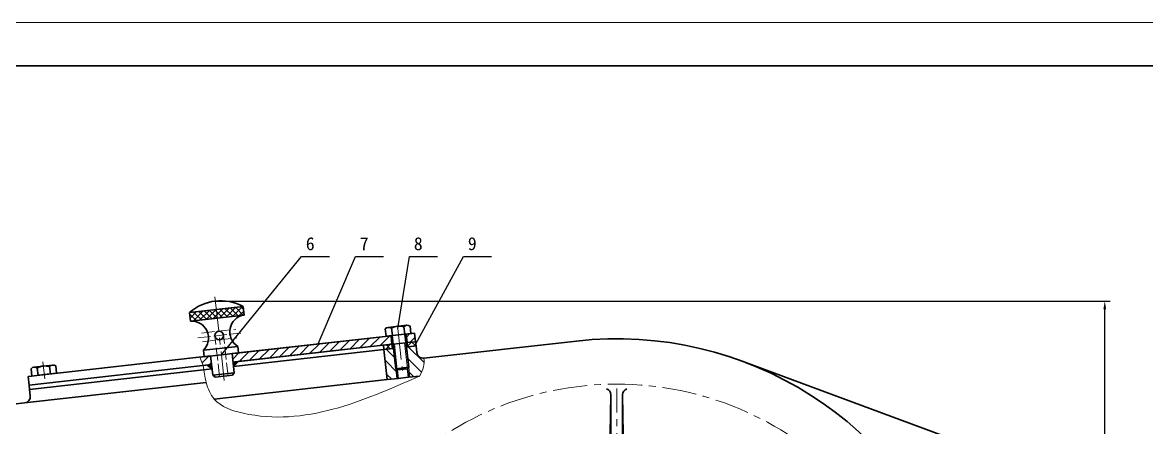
# Model space of a CAD drawing. Header units: millimetres. Extents: x 0 to 841, y 0 to 594.
# Drawn here: x 209.3 to 469.4, y 500.3 to 594 of the extents above; entities that cross this region are included whole.
import ezdxf

# ---------------------------------------------------------------- set-up
doc = ezdxf.new("R2010")
doc.units = ezdxf.units.MM
doc.header["$LTSCALE"] = 0.25
doc.linetypes.add('ACAD_ISO02W100', pattern=[15, 12, -3])
doc.linetypes.add('CENTER', pattern=[50.8, 31.75, -6.35, 6.35, -6.35])
for name, color, linetype, lineweight in [('中心线', 1, 'CENTER', 15), ('剖面线', 4, 'Continuous', 15), ('尺寸', 7, 'Continuous', 15), ('标注', 3, 'Continuous', 15), ('粗实线', 7, 'Continuous', 30), ('细实线', 7, 'Continuous', 15), ('虚线', 1, 'ACAD_ISO02W100', 15)]:
    doc.layers.add(name, color=color, linetype=linetype, lineweight=lineweight)
doc.styles.get("Standard").update_dxf_attribs({"font": ''})
doc.styles.add('txt', font='txt.shx')
doc.styles.get('Standard').set_extended_font_data('SimSun')
doc.dimstyles.new('ISO-25', dxfattribs={"dimtxt": 3, "dimasz": 1.875, "dimexe": 1.25, "dimexo": 0, "dimtad": 1, "dimdec": 3, "dimlfac": 2, "dimrnd": 0.01, "dimdsep": 46, "dimtxsty": 'txt', "dimcen": 2.5, "dimadec": 0, "dimazin": 0, "dimtfac": 1, "dimtdec": 3, "dimtmove": 0, "dimatfit": 3, "dimfxl": 1, "dimarcsym": 0})

# ---------------------------------------------------------------- blocks, each defined once
blk = doc.blocks.new('*D8')
at = {"layer": 'Defpoints', "color": 0, "transparency": 16777216}
for p in [(253.93, 529.53), (459.75, 529.53), (253.93, 336.12)]:
    blk.add_point(p, dxfattribs=at)
at = {"layer": '尺寸', "color": 0, "lineweight": -2, "transparency": 16777216}
for p, q in [((253.93, 529.53), (461, 529.53)), ((459.75, 337.99), (459.75, 527.66)), ((253.93, 336.12), (461, 336.12))]:
    blk.add_line(p, q, dxfattribs=at)
at = {"layer": '尺寸', "color": 0, "transparency": 16777216}
for points in [[(459.44, 527.66), (460.06, 527.66), (459.75, 529.53)], [(459.44, 337.99), (460.06, 337.99), (459.75, 336.12)]]:
    blk.add_solid(points, dxfattribs=at)
at = {"layer": '尺寸', "color": 0, "transparency": 16777216, "insert": (457.62, 430.24), "char_height": 3, "attachment_point": 5, "rotation": 90, "style": 'txt'}
blk.add_mtext('386.8', dxfattribs=at)

msp = doc.modelspace()

# ---------------------------------------------------------------- hatches: boundary and pattern name
at = {"layer": '剖面线'}
h = msp.add_hatch(dxfattribs=at)
h.set_pattern_fill('ANSI37', color=256, scale=0.3, angle=90, style=0)
h.paths.add_polyline_path([(248.15821, 524.91155), (247.93511, 526.89907), (260.35709, 528.29347), (260.58019, 526.30595)], flags=16)
h = msp.add_hatch(dxfattribs=at)
h.set_pattern_fill('ANSI31', color=256, scale=0.46, style=0)
h.paths.add_polyline_path([(257.80758, 517.38907), (294.57665, 521.51648), (294.79975, 519.52896), (258.03068, 515.40156)], flags=16)
h = msp.add_hatch(dxfattribs=at)
h.set_pattern_fill('ANSI31', color=256, scale=0.46, style=0)
h.paths.add_polyline_path([(300.04232, 522.13001), (298.05481, 521.90691), (298.27791, 519.91939), (300.26543, 520.14249)], flags=16)
h = msp.add_hatch(dxfattribs=at)
h.set_pattern_fill('ANSI37', color=256, scale=0.486667, style=0)
h.paths.add_polyline_path([(292.81224, 519.30586), (294.79975, 519.52896), (294.9113, 518.5352), (292.92379, 518.3121)], flags=16)
h = msp.add_hatch(dxfattribs=at)
h.set_pattern_fill('ANSI31', color=256, scale=0.63, angle=90, style=0)
h.paths.add_polyline_path([(295.15974, 518.56309), (292.92379, 518.3121), (293.70465, 511.35579), (296.23873, 511.64025), (296.01563, 513.62776), (295.68404, 513.89242)], flags=16)
h = msp.add_hatch(dxfattribs=at)
h.set_pattern_fill('ANSI31', color=256, scale=0.63, angle=90, style=0)
edge = h.paths.add_edge_path(flags=16)
edge.add_arc((302.03494, 517.82543), 1.5, 186.4047613, 276.4047613)
edge.add_spline(control_points=[(302.20227, 516.33479), (302.23651, 515.64707), (302.31025, 514.16623), (301.55978, 512.88086), (301.15784, 512.19243)], knot_values=[0, 0, 0, 0, 4.044749683, 8.709511199, 8.709511199, 8.709511199, 8.709511199], degree=3, periodic=0)
edge.add_line((301.15784, 512.19243), (298.62375, 511.90797))
edge.add_line((298.62375, 511.90797), (298.40065, 513.89549))
edge.add_line((298.40065, 513.89549), (298.66531, 514.22708))
edge.add_line((298.66531, 514.22708), (298.14102, 518.89775))
edge.add_line((298.14102, 518.89775), (300.37698, 519.14874))
edge.add_line((300.37698, 519.14874), (300.5443, 517.6581))
h = msp.add_hatch(dxfattribs=at)
h.set_pattern_fill('ANSI37', color=256, scale=0.486667, style=0)
h.paths.add_polyline_path([(300.26543, 520.14249), (298.27791, 519.91939), (298.38946, 518.92563), (300.37698, 519.14874)], flags=16)
h = msp.add_hatch(dxfattribs=at)
h.set_pattern_fill('ANSI31', color=256, scale=0.46, style=0)
h.paths.add_polyline_path([(250.35439, 516.55244), (252.83879, 516.83132), (253.06189, 514.8438), (251.07437, 514.62069)], flags=16)
for points in [[(258.03068, 515.40156), (258.14223, 514.4078), (259.02444, 515.51311)], [(253.06189, 514.8438), (252.06813, 514.73225), (253.17344, 513.85004)]]:
    msp.add_hatch(color=256, dxfattribs=at).paths.add_polyline_path(points, flags=16)

# ---------------------------------------------------------------- linework, layer by layer
at = {"layer": '中心线'}
for p, q in [((253.81724, 530.52594), (255.99249, 511.14764)), ((296.07031, 523.89796), (297.24161, 513.4635)), ((213.99598, 515.48997), (214.44219, 511.51494)), ((346.80238, 478.36883), (346.80238, 509.31558))]:
    msp.add_line(p, q, dxfattribs=at)
msp.add_circle((346.80238, 437.11883), 73.19675, dxfattribs=at)
at = {"layer": '剖面线'}
for p, q in [((210.82715, 510.10286), (218.28034, 510.93949)), ((210.9387, 509.1091), (210.82715, 510.10286))]:
    msp.add_line(p, q, dxfattribs=at)
at = {"layer": '粗实线'}
for p, q in [((831, 584), (25, 584)), ((247.93511, 526.89907), (260.35709, 528.29347)), ((260.35709, 528.29347), (260.58019, 526.30595)), ((248.15821, 524.91155), (247.93511, 526.89907)), ((260.58019, 526.30595), (248.15821, 524.91155)), ((293.44699, 521.38967), (293.25724, 523.08012)), ((293.94107, 523.4577), (298.24418, 523.94073)), ((294.88136, 521.55068), (294.6916, 523.24113)), ((297.7501, 521.8727), (297.56034, 523.56315)), ((299.18446, 522.03372), (298.99471, 523.72417)), ((257.80758, 517.38907), (294.57665, 521.51648)), ((258.18024, 517.4309), (294.57665, 521.51648)), ((296.31573, 521.71169), (293.44699, 521.38967)), ((294.57665, 521.51648), (294.79975, 519.52896)), ((294.57665, 521.51648), (294.79975, 519.52896)), ((295.68404, 513.89242), (294.82509, 521.54437)), ((296.31573, 521.71169), (299.18446, 522.03372)), ((297.80637, 521.87902), (298.66531, 514.22708)), ((300.04232, 522.13001), (298.05481, 521.90691)), ((298.05481, 521.90691), (298.27791, 519.91939)), ((300.26543, 520.14249), (300.04232, 522.13001)), ((302.20227, 516.33479), (337.46588, 520.2932)), ((251.18082, 518.15463), (259.13089, 519.04704)), ((251.34815, 516.66399), (251.18082, 518.15463)), ((294.79975, 519.52896), (258.03068, 515.40156)), ((258.14223, 514.4078), (292.92379, 518.3121)), ((294.79975, 519.52896), (258.40334, 515.44339)), ((259.13089, 519.04704), (259.29822, 517.5564)), ((292.81224, 519.30586), (294.79975, 519.52896)), ((292.92379, 518.3121), (292.81224, 519.30586)), ((295.15974, 518.56309), (292.92379, 518.3121)), ((294.9113, 518.5352), (292.92379, 518.3121)), ((292.92379, 518.3121), (293.70465, 511.35579)), ((294.79975, 519.52896), (295.04819, 519.55685)), ((294.79975, 519.52896), (294.9113, 518.5352)), ((295.04819, 519.55685), (298.02947, 519.8915)), ((295.68404, 513.89242), (295.15974, 518.56309)), ((298.27791, 519.91939), (298.02947, 519.8915)), ((300.37698, 519.14874), (298.14102, 518.89775)), ((298.14102, 518.89775), (298.66531, 514.22708)), ((298.27791, 519.91939), (300.26543, 520.14249)), ((300.26543, 520.14249), (298.27791, 519.91939)), ((298.27791, 519.91939), (298.38946, 518.92563)), ((298.38946, 518.92563), (300.37698, 519.14874)), ((300.37698, 519.14874), (300.26543, 520.14249)), ((300.5443, 517.6581), (300.37698, 519.14874)), ((252.83879, 516.83132), (210.60404, 512.09038)), ((250.35439, 516.55244), (252.83879, 516.83132)), ((259.29822, 517.5564), (251.34815, 516.66399)), ((252.83879, 516.83132), (253.06189, 514.8438)), ((253.34077, 512.3594), (252.83879, 516.83132)), ((257.80758, 517.38907), (258.30956, 512.91716)), ((259.02444, 515.51311), (258.03068, 515.40156)), ((258.03068, 515.40156), (258.14223, 514.4078)), ((258.14223, 514.4078), (259.02444, 515.51311)), ((436.2647, 493.27247), (375.83149, 515.62015)), ((210.82715, 510.10286), (253.06189, 514.8438)), ((253.17344, 513.85004), (210.9387, 509.1091)), ((211.46191, 512.18667), (211.27215, 513.87712)), ((214.33064, 512.50869), (211.46191, 512.18667)), ((211.95599, 514.2547), (216.25909, 514.73773)), ((212.89627, 512.34768), (212.70652, 514.03813)), ((214.33064, 512.50869), (217.19937, 512.83072)), ((215.76501, 512.6697), (215.57525, 514.36015)), ((217.19937, 512.83072), (217.00962, 514.52117)), ((253.06189, 514.8438), (251.07437, 514.62069)), ((253.06189, 514.8438), (252.06813, 514.73225)), ((252.06813, 514.73225), (253.17344, 513.85004)), ((253.17344, 513.85004), (253.06189, 514.8438)), ((253.34077, 512.3594), (258.30956, 512.91716)), ((258.30956, 512.91716), (257.86846, 512.3645)), ((295.68404, 513.89242), (298.66531, 514.22708)), ((296.01563, 513.62776), (295.68404, 513.89242)), ((296.01563, 513.62776), (295.68404, 513.89242)), ((298.40065, 513.89549), (296.01563, 513.62776)), ((296.23873, 511.64025), (296.01563, 513.62776)), ((298.66531, 514.22708), (298.40065, 513.89549)), ((298.66531, 514.22708), (298.40065, 513.89549)), ((298.40065, 513.89549), (298.62375, 511.90797)), ((209.78272, 505.9605), (251.81871, 510.67913)), ((210.60404, 512.09038), (210.82715, 510.10286)), ((210.82715, 510.10286), (210.9387, 509.1091)), ((253.89342, 511.9183), (253.34077, 512.3594)), ((253.65617, 506.86026), (293.70465, 511.35579)), ((257.86846, 512.3645), (253.89342, 511.9183)), ((293.70465, 511.35579), (296.23873, 511.64025)), ((298.62375, 511.90797), (296.23873, 511.64025)), ((298.62375, 511.90797), (301.15784, 512.19243)), ((211.10603, 507.61846), (210.9387, 509.1091)), ((345.45238, 507.81558), (345.05238, 480.86883)), ((345.45238, 507.81558), (345.45238, 479.46883)), ((348.15238, 507.81558), (348.55238, 480.86883)), ((348.15238, 507.81558), (348.15238, 479.46883)), ((209.78272, 505.9605), (174.5191, 502.00208))]:
    msp.add_line(p, q, dxfattribs=at)
msp.add_circle((254.8212, 521.58211), 1, dxfattribs=at)
for centre, radius, start, end in [((255.15586, 518.60083), 11, 61.7812259, 131.0282968), ((261.22347, 522.40338), 3.95523, 99.3600636, 238.0577041), ((248.39619, 520.96349), 3.95523, 314.7518186, 93.4494591), ((294.05493, 522.44344), 1.02062, 51.4047614, 141.4047613), ((296.49801, 520.08781), 3.63408, 73.0029223, 119.8066004), ((298.35803, 522.92648), 1.02062, 51.4047614, 141.4047613), ((346.80238, 437.11883), 83.69897, 18.765071, 96.4047613), ((302.03494, 517.82543), 1.5, 186.4047613, 276.4047613), ((212.06984, 513.24044), 1.02062, 51.4047614, 141.4047613), ((214.51292, 510.88481), 3.63408, 73.0029223, 119.8066004), ((216.37294, 513.72348), 1.02062, 51.4047614, 141.4047613), ((209.61539, 507.45113), 1.5, 276.4047613, 6.4047613), ((343.95238, 507.81558), 1.5, 0, 70), ((349.65238, 507.81558), 1.5, 110, 180)]:
    msp.add_arc(centre, radius, start, end, dxfattribs=at)
at = {"layer": '细实线'}
for p, q in [((841, 594), (0, 594)), ((295.34632, 519.59031), (296.01563, 513.62776)), ((297.73134, 519.85804), (298.40065, 513.89549)), ((251.07437, 514.62069), (250.35439, 516.55244)), ((253.06189, 514.8438), (252.83879, 516.83132)), ((258.03068, 515.40156), (257.80758, 517.38907)), ((295.68404, 513.89242), (295.94061, 511.60678)), ((298.66531, 514.22708), (298.92188, 511.94143))]:
    msp.add_line(p, q, dxfattribs=at)
for points, knots in [([(302.20227, 516.33479), (302.23651, 515.64707), (302.31025, 514.16623), (301.55978, 512.88086), (301.15784, 512.19243)], [0, 0, 0, 0, 4.044749683, 8.709511199, 8.709511199, 8.709511199, 8.709511199]), ([(251.07437, 514.62069), (251.26691, 513.30522), (251.66286, 510.59993), (253.76003, 505.48641), (272.24593, 499.3919), (287.88936, 506.31791), (301.15784, 512.19243)], [0, 0, 0, 0, 8.022468448, 16.498316488, 31.423463054, 114.808113919, 114.808113919, 114.808113919, 114.808113919])]:
    msp.add_open_spline(points, degree=3, knots=knots, dxfattribs=at)
at = {"layer": '虚线'}
for p, q in [((250.73462, 522.12966), (258.68468, 523.02207)), ((249.85241, 521.02435), (259.79, 522.13987)), ((250.95772, 520.14214), (258.90779, 521.03456)), ((254.88718, 512.02985), (253.82744, 521.47056)), ((256.8747, 512.25295), (255.81496, 521.69366))]:
    msp.add_line(p, q, dxfattribs=at)

# ---------------------------------------------------------------- texts
at = {"layer": '标注', "char_height": 3, "width": 5, "attachment_point": 1}
for s, insert in [('6', (274.86053, 544.31558)), ('7', (287.36053, 544.31558)), ('8', (299.86053, 544.31558)), ('9', (312.36053, 544.31558))]:
    msp.add_mtext(s, dxfattribs=dict(at, insert=insert))

# ---------------------------------------------------------------- dimensions: what is measured, and where the dimension line sits
at = {"layer": '尺寸'}
dim = msp.add_linear_dim(base=(459.74913, 529.53218), p1=(253.92879, 336.11883), p2=(253.92879, 529.53218), angle=90, text='386.8', dimstyle='ISO-25', override={"dimpost": '<>'}, dxfattribs=at)
dim.commit()
dim.dimension.update_dxf_attribs({"geometry": '*D8', "text_midpoint": (459.74913, 430.24463), "dimtype": 160})

# ---------------------------------------------------------------- leaders
at = {"layer": '标注'}
for points in [[(255.32318, 517.11019), (273.86053, 539.81558), (280.36053, 539.81558)], [(277.68275, 519.6201), (286.36053, 539.81558), (292.86053, 539.81558)], [(296.1484, 523.20233), (298.86053, 539.81558), (305.36053, 539.81558)], [(300.3212, 519.64562), (311.36053, 539.81558), (317.86053, 539.81558)]]:
    msp.add_leader(points, dimstyle='ISO-25', override={"dimldrblk": 'None'}, dxfattribs=at)

doc.saveas('drawing.dxf')
